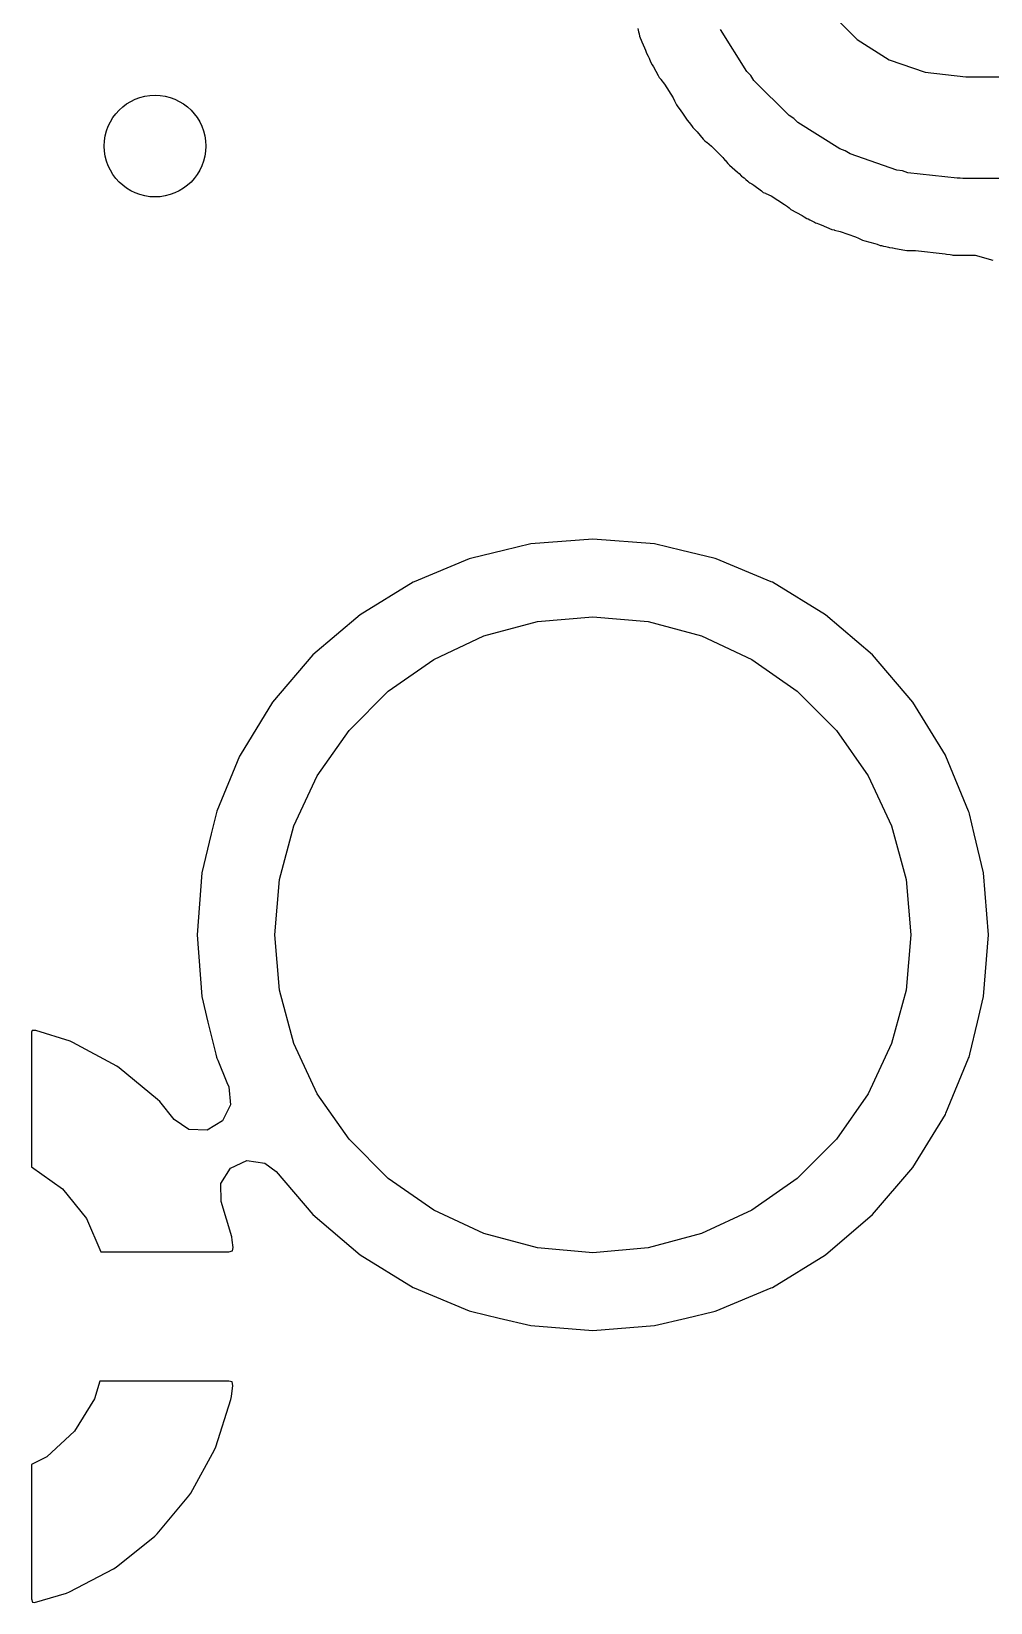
# Model space of a CAD drawing. Extents: x 3.82 to 6.18, y -5.18 to -3.22.
# Drawn here: x 5.16 to 5.3084, y -4.8518 to -4.6086 of the extents above; entities that cross this region are included whole.
import ezdxf

# ---------------------------------------------------------------- set-up
doc = ezdxf.new("R2010")
doc.units = 0
doc.header["$MEASUREMENT"] = 0
doc.layers.add('BLACK', color=7, linetype='CONTINUOUS')

msp = doc.modelspace()

# ---------------------------------------------------------------- linework, layer by layer
at = {"layer": 'BLACK', "linetype": 'CONTINUOUS'}
for p, q in [((5.28357, -4.60572), (5.28774, -4.60988)), ((5.25383, -4.60817), (5.25395, -4.60869)), ((5.25395, -4.60869), (5.25395, -4.60869)), ((5.25395, -4.60869), (5.25405, -4.60903)), ((5.25405, -4.60903), (5.25409, -4.60938)), ((5.25409, -4.60938), (5.25447, -4.61027)), ((5.27071, -4.61485), (5.26663, -4.60836)), ((5.25447, -4.61027), (5.25487, -4.6112)), ((5.25487, -4.6112), (5.255, -4.61152)), ((5.255, -4.61152), (5.25511, -4.61185)), ((5.25511, -4.61185), (5.25511, -4.61185)), ((5.25511, -4.61185), (5.25517, -4.61202)), ((5.25517, -4.61202), (5.2554, -4.61247)), ((5.28774, -4.60988), (5.29272, -4.61301)), ((5.2554, -4.61247), (5.25556, -4.61279)), ((5.25556, -4.61279), (5.2558, -4.61336)), ((5.2558, -4.61336), (5.25607, -4.61379)), ((5.25607, -4.61379), (5.25627, -4.61414)), ((5.25627, -4.61414), (5.25695, -4.61545)), ((5.29272, -4.61301), (5.29827, -4.61496)), ((5.25695, -4.61545), (5.25695, -4.61545)), ((5.25695, -4.61545), (5.25711, -4.61576)), ((5.25711, -4.61576), (5.25736, -4.61602)), ((5.25736, -4.61602), (5.2574, -4.61607)), ((5.2574, -4.61607), (5.25796, -4.61679)), ((5.25796, -4.61679), (5.25928, -4.61889)), ((5.27133, -4.61548), (5.27071, -4.61485)), ((5.2718, -4.61622), (5.27133, -4.61548)), ((5.27723, -4.62165), (5.2718, -4.61622)), ((5.29827, -4.61496), (5.30456, -4.61567)), ((5.30456, -4.61567), (5.31804, -4.61567)), ((5.25928, -4.61889), (5.25951, -4.61937)), ((5.25951, -4.61937), (5.25952, -4.61936)), ((5.25952, -4.61936), (5.25968, -4.61968)), ((5.25968, -4.61968), (5.2598, -4.62001)), ((5.2598, -4.62001), (5.26001, -4.62029)), ((5.26001, -4.62029), (5.26001, -4.62029)), ((5.26001, -4.62029), (5.26037, -4.62079)), ((5.26037, -4.62079), (5.26086, -4.62145)), ((5.26086, -4.62145), (5.26097, -4.62161)), ((5.26097, -4.62161), (5.26117, -4.6219)), ((5.27797, -4.62212), (5.27723, -4.62165)), ((5.26117, -4.6219), (5.26145, -4.62235)), ((5.26145, -4.62235), (5.26177, -4.62273)), ((5.26177, -4.62273), (5.26199, -4.62301)), ((5.26199, -4.62301), (5.26225, -4.62336)), ((5.26225, -4.62336), (5.26225, -4.62336)), ((5.26225, -4.62336), (5.26236, -4.62351)), ((5.26236, -4.62351), (5.26272, -4.62387)), ((5.26272, -4.62387), (5.26299, -4.62417)), ((5.26299, -4.62417), (5.26394, -4.62529)), ((5.27859, -4.62274), (5.27797, -4.62212)), ((5.28509, -4.62682), (5.27859, -4.62274)), ((5.26394, -4.62529), (5.26394, -4.62529)), ((5.26394, -4.62529), (5.26417, -4.62556)), ((5.26417, -4.62556), (5.26447, -4.62575)), ((5.26447, -4.62575), (5.26452, -4.6258)), ((5.26452, -4.6258), (5.26522, -4.62637)), ((5.26522, -4.62637), (5.26698, -4.62813)), ((5.26698, -4.62813), (5.26731, -4.62854)), ((5.26731, -4.62854), (5.26732, -4.62854)), ((5.26732, -4.62854), (5.26755, -4.6288)), ((5.26755, -4.6288), (5.26774, -4.6291)), ((5.28592, -4.62711), (5.28509, -4.62682)), ((5.28667, -4.62758), (5.28592, -4.62711)), ((5.29391, -4.63012), (5.28667, -4.62758)), ((5.26774, -4.6291), (5.26801, -4.62933)), ((5.26801, -4.62933), (5.26923, -4.6304)), ((5.26923, -4.6304), (5.26949, -4.63064)), ((5.26949, -4.63064), (5.26986, -4.63101)), ((5.26986, -4.63101), (5.27, -4.63112)), ((5.27, -4.63112), (5.27, -4.63112)), ((5.27, -4.63112), (5.27026, -4.63131)), ((5.27026, -4.63131), (5.27054, -4.63154)), ((5.29478, -4.63021), (5.29391, -4.63012)), ((5.29561, -4.63051), (5.29478, -4.63021)), ((5.30324, -4.63137), (5.29561, -4.63051)), ((5.30368, -4.63132), (5.30324, -4.63137)), ((5.30411, -4.63142), (5.30368, -4.63132)), ((5.31759, -4.63142), (5.30411, -4.63142)), ((5.27054, -4.63154), (5.27087, -4.63182)), ((5.27087, -4.63182), (5.27101, -4.63195)), ((5.27101, -4.63195), (5.27117, -4.63205)), ((5.27117, -4.63205), (5.27144, -4.63221)), ((5.27144, -4.63221), (5.27177, -4.63244)), ((5.27177, -4.63244), (5.27295, -4.63333)), ((5.27295, -4.63333), (5.27295, -4.63333)), ((5.27295, -4.63333), (5.27324, -4.63354)), ((5.27324, -4.63354), (5.27357, -4.63366)), ((5.27357, -4.63366), (5.27363, -4.6337)), ((5.27363, -4.6337), (5.27444, -4.6341)), ((5.27444, -4.6341), (5.27654, -4.63542)), ((5.27654, -4.63542), (5.27696, -4.63575)), ((5.27696, -4.63575), (5.27696, -4.63574)), ((5.27696, -4.63574), (5.27725, -4.63595)), ((5.27725, -4.63595), (5.2775, -4.6362)), ((5.2775, -4.6362), (5.27925, -4.63714)), ((5.27925, -4.63714), (5.27955, -4.63731)), ((5.27955, -4.63731), (5.27999, -4.63759)), ((5.27999, -4.63759), (5.28016, -4.63766)), ((5.28016, -4.63766), (5.28016, -4.63766)), ((5.28016, -4.63766), (5.28045, -4.6378)), ((5.28045, -4.6378), (5.28077, -4.63795)), ((5.28077, -4.63795), (5.28115, -4.63816)), ((5.28115, -4.63816), (5.28115, -4.63816)), ((5.28115, -4.63816), (5.28132, -4.63825)), ((5.28132, -4.63825), (5.2815, -4.63831)), ((5.2815, -4.63831), (5.2815, -4.63831)), ((5.2815, -4.63831), (5.2818, -4.63841)), ((5.2818, -4.63841), (5.28218, -4.63856)), ((5.28218, -4.63856), (5.28385, -4.63931)), ((5.28385, -4.63931), (5.2842, -4.63935)), ((5.2842, -4.63935), (5.28426, -4.63937)), ((5.28426, -4.63937), (5.28514, -4.63958)), ((5.28514, -4.63958), (5.28749, -4.6404)), ((5.28749, -4.6404), (5.28797, -4.64063)), ((5.28797, -4.64063), (5.28797, -4.64062)), ((5.28797, -4.64062), (5.28829, -4.64076)), ((5.28829, -4.64076), (5.28859, -4.64095)), ((5.28859, -4.64095), (5.28894, -4.64104)), ((5.28894, -4.64104), (5.28894, -4.64104)), ((5.28894, -4.64104), (5.28973, -4.64126)), ((5.28973, -4.64126), (5.29051, -4.64147)), ((5.29051, -4.64147), (5.29084, -4.64158)), ((5.29084, -4.64158), (5.29134, -4.64175)), ((5.29134, -4.64175), (5.29151, -4.64178)), ((5.29151, -4.64178), (5.29151, -4.64178)), ((5.29151, -4.64178), (5.29183, -4.64185)), ((5.29183, -4.64185), (5.29218, -4.64193)), ((5.29218, -4.64193), (5.29259, -4.64204)), ((5.29259, -4.64204), (5.29259, -4.64204)), ((5.29259, -4.64204), (5.29278, -4.64209)), ((5.29278, -4.64209), (5.29325, -4.64215)), ((5.29325, -4.64215), (5.29328, -4.64215)), ((5.29328, -4.64215), (5.29368, -4.64221)), ((5.29368, -4.64221), (5.29513, -4.6425)), ((5.29513, -4.6425), (5.29513, -4.6425)), ((5.29513, -4.6425), (5.29547, -4.64256)), ((5.29547, -4.64256), (5.29582, -4.64253)), ((5.29582, -4.64253), (5.29589, -4.64254)), ((5.29589, -4.64254), (5.2968, -4.64255)), ((5.2968, -4.64255), (5.30136, -4.64306)), ((5.30136, -4.64306), (5.30157, -4.64309)), ((5.30157, -4.64309), (5.30217, -4.64318)), ((5.30217, -4.64318), (5.3024, -4.64322)), ((5.3024, -4.64322), (5.3024, -4.64322)), ((5.3024, -4.64322), (5.30259, -4.64325)), ((5.30259, -4.64325), (5.30278, -4.64325)), ((5.30278, -4.64325), (5.30289, -4.64325)), ((5.30289, -4.64325), (5.30297, -4.64326)), ((5.30297, -4.64326), (5.30297, -4.64325)), ((5.30297, -4.64325), (5.30315, -4.64326)), ((5.30315, -4.64326), (5.30332, -4.64328)), ((5.30332, -4.64328), (5.30439, -4.64325)), ((5.30439, -4.64325), (5.30454, -4.64325)), ((5.30454, -4.64325), (5.30604, -4.64325)), ((5.30604, -4.64325), (5.30873, -4.64403)), ((5.24685, -4.68719), (5.23727, -4.68795)), ((5.25643, -4.68795), (5.24685, -4.68719)), ((5.23306, -4.68896), (5.22812, -4.69014)), ((5.23727, -4.68795), (5.23306, -4.68896)), ((5.26065, -4.68896), (5.25643, -4.68795)), ((5.26558, -4.69014), (5.26065, -4.68896)), ((5.22775, -4.69026), (5.21923, -4.69379)), ((5.22793, -4.69019), (5.22775, -4.69026)), ((5.22775, -4.69026), (5.22775, -4.69026)), ((5.22812, -4.69014), (5.22793, -4.69019)), ((5.22812, -4.69014), (5.22812, -4.69014)), ((5.26577, -4.69019), (5.26558, -4.69014)), ((5.26558, -4.69014), (5.26558, -4.69014)), ((5.26595, -4.69026), (5.26577, -4.69019)), ((5.27447, -4.69379), (5.26595, -4.69026)), ((5.26595, -4.69026), (5.26595, -4.69026)), ((5.21905, -4.69387), (5.21086, -4.69889)), ((5.21923, -4.69379), (5.21905, -4.69387)), ((5.21923, -4.69379), (5.21923, -4.69379)), ((5.27465, -4.69387), (5.27447, -4.69379)), ((5.27447, -4.69379), (5.27447, -4.69379)), ((5.28284, -4.69889), (5.27465, -4.69387)), ((5.21086, -4.69889), (5.20355, -4.70513)), ((5.2383, -4.69996), (5.24685, -4.69921)), ((5.24685, -4.69921), (5.2554, -4.69996)), ((5.29015, -4.70513), (5.28284, -4.69889)), ((5.23002, -4.70218), (5.2383, -4.69996)), ((5.2554, -4.69996), (5.26368, -4.70218)), ((5.22224, -4.70581), (5.23002, -4.70218)), ((5.26368, -4.70218), (5.27146, -4.70581)), ((5.20355, -4.70513), (5.19731, -4.71243)), ((5.21522, -4.71073), (5.22224, -4.70581)), ((5.27146, -4.70581), (5.27848, -4.71073)), ((5.29639, -4.71243), (5.29015, -4.70513)), ((5.20915, -4.71679), (5.21522, -4.71073)), ((5.27848, -4.71073), (5.28455, -4.71679)), ((5.19731, -4.71243), (5.19229, -4.72063)), ((5.30141, -4.72063), (5.29639, -4.71243)), ((5.20423, -4.72382), (5.20915, -4.71679)), ((5.28455, -4.71679), (5.28947, -4.72382)), ((5.19222, -4.72081), (5.18869, -4.72932)), ((5.19229, -4.72063), (5.19222, -4.72081)), ((5.19222, -4.72081), (5.19222, -4.72081)), ((5.30148, -4.72081), (5.30141, -4.72063)), ((5.30501, -4.72932), (5.30148, -4.72081)), ((5.30148, -4.72081), (5.30148, -4.72081)), ((5.20061, -4.73159), (5.20423, -4.72382)), ((5.28947, -4.72382), (5.2931, -4.73159)), ((5.18857, -4.72969), (5.18782, -4.73282)), ((5.18862, -4.7295), (5.18857, -4.72969)), ((5.18857, -4.72969), (5.18857, -4.72969)), ((5.18869, -4.72932), (5.18862, -4.7295)), ((5.18869, -4.72932), (5.18869, -4.72932)), ((5.30509, -4.7295), (5.30501, -4.72932)), ((5.30501, -4.72932), (5.30501, -4.72932)), ((5.30513, -4.72969), (5.30509, -4.7295)), ((5.30588, -4.73282), (5.30513, -4.72969)), ((5.30513, -4.72969), (5.30513, -4.72969)), ((5.18782, -4.73282), (5.18637, -4.73885)), ((5.19839, -4.73988), (5.20061, -4.73159)), ((5.2931, -4.73159), (5.29532, -4.73988)), ((5.30733, -4.73885), (5.30588, -4.73282)), ((5.18637, -4.73885), (5.18562, -4.74843)), ((5.19764, -4.74843), (5.19839, -4.73988)), ((5.29532, -4.73988), (5.29606, -4.74843)), ((5.30808, -4.74843), (5.30733, -4.73885)), ((5.18562, -4.74843), (5.18637, -4.758)), ((5.19839, -4.75697), (5.19764, -4.74843)), ((5.29606, -4.74843), (5.29532, -4.75697)), ((5.30733, -4.758), (5.30808, -4.74843)), ((5.20061, -4.76526), (5.19839, -4.75697)), ((5.29532, -4.75697), (5.2931, -4.76526)), ((5.18637, -4.758), (5.18732, -4.76196)), ((5.30638, -4.76196), (5.30733, -4.758)), ((5.18732, -4.76196), (5.18851, -4.76689)), ((5.30519, -4.76689), (5.30638, -4.76196)), ((5.16013, -4.76324), (5.16, -4.7635)), ((5.16, -4.7635), (5.16, -4.78434)), ((5.16068, -4.76324), (5.16013, -4.76324)), ((5.16599, -4.76489), (5.16068, -4.76324)), ((5.16643, -4.76507), (5.16599, -4.76489)), ((5.17319, -4.76873), (5.16643, -4.76507)), ((5.18851, -4.76689), (5.18862, -4.76735)), ((5.18862, -4.76735), (5.18869, -4.76753)), ((5.18869, -4.76753), (5.18869, -4.76753)), ((5.18869, -4.76753), (5.18882, -4.76785)), ((5.20423, -4.77303), (5.20061, -4.76526)), ((5.2931, -4.76526), (5.28947, -4.77303)), ((5.30148, -4.77604), (5.30501, -4.76753)), ((5.30501, -4.76753), (5.30509, -4.76735)), ((5.30501, -4.76753), (5.30501, -4.76753)), ((5.30509, -4.76735), (5.30519, -4.76689)), ((5.17359, -4.769), (5.17319, -4.76873)), ((5.17951, -4.7739), (5.17359, -4.769)), ((5.18882, -4.76785), (5.19025, -4.77128)), ((5.19025, -4.77128), (5.19053, -4.77196)), ((5.19053, -4.77196), (5.19082, -4.77474)), ((5.17985, -4.77424), (5.17951, -4.7739)), ((5.1821, -4.77699), (5.17985, -4.77424)), ((5.19082, -4.77474), (5.18957, -4.77724)), ((5.20915, -4.78006), (5.20423, -4.77303)), ((5.28947, -4.77303), (5.28455, -4.78006)), ((5.18438, -4.77856), (5.1821, -4.77699)), ((5.18957, -4.77724), (5.18717, -4.77866)), ((5.29639, -4.78442), (5.30141, -4.77622)), ((5.30141, -4.77622), (5.30148, -4.77604)), ((5.18717, -4.77866), (5.18438, -4.77856)), ((5.21522, -4.78612), (5.20915, -4.78006)), ((5.28455, -4.78006), (5.27848, -4.78612)), ((5.16, -4.78434), (5.16003, -4.78435)), ((5.16003, -4.78435), (5.16482, -4.78776)), ((5.18931, -4.78691), (5.19081, -4.78455)), ((5.19081, -4.78455), (5.19334, -4.78337)), ((5.19334, -4.78337), (5.19611, -4.78375)), ((5.19611, -4.78375), (5.19786, -4.78505)), ((5.29015, -4.79172), (5.29639, -4.78442)), ((5.18934, -4.78971), (5.18931, -4.78691)), ((5.19786, -4.78505), (5.20355, -4.79172)), ((5.22224, -4.79104), (5.21522, -4.78612)), ((5.27848, -4.78612), (5.27146, -4.79104)), ((5.16482, -4.78776), (5.16852, -4.79233)), ((5.19099, -4.79518), (5.18934, -4.78971)), ((5.20355, -4.79172), (5.21086, -4.79796)), ((5.23002, -4.79467), (5.22224, -4.79104)), ((5.27146, -4.79104), (5.26368, -4.79467)), ((5.28284, -4.79796), (5.29015, -4.79172)), ((5.16852, -4.79233), (5.17075, -4.79748)), ((5.19108, -4.79566), (5.19099, -4.79518)), ((5.1912, -4.79683), (5.19108, -4.79566)), ((5.2383, -4.79689), (5.23002, -4.79467)), ((5.26368, -4.79467), (5.2554, -4.79689)), ((5.17075, -4.79748), (5.19055, -4.79748)), ((5.19055, -4.79748), (5.19112, -4.79731)), ((5.19112, -4.79731), (5.1912, -4.79683)), ((5.21086, -4.79796), (5.21905, -4.80298)), ((5.24685, -4.79764), (5.2383, -4.79689)), ((5.2554, -4.79689), (5.24685, -4.79764)), ((5.27465, -4.80298), (5.28284, -4.79796)), ((5.21905, -4.80298), (5.21923, -4.80306)), ((5.21923, -4.80306), (5.21923, -4.80306)), ((5.21923, -4.80306), (5.22775, -4.80659)), ((5.26595, -4.80659), (5.27447, -4.80306)), ((5.27447, -4.80306), (5.27465, -4.80298)), ((5.27447, -4.80306), (5.27447, -4.80306)), ((5.22775, -4.80659), (5.22775, -4.80659)), ((5.22775, -4.80659), (5.22793, -4.80666)), ((5.22793, -4.80666), (5.22812, -4.80671)), ((5.22812, -4.80671), (5.22812, -4.80671)), ((5.22812, -4.80671), (5.23239, -4.80773)), ((5.23239, -4.80773), (5.23727, -4.8089)), ((5.23727, -4.8089), (5.24685, -4.80966)), ((5.24685, -4.80966), (5.25643, -4.8089)), ((5.25643, -4.8089), (5.26131, -4.80773)), ((5.26131, -4.80773), (5.26558, -4.80671)), ((5.26558, -4.80671), (5.26577, -4.80666)), ((5.26558, -4.80671), (5.26558, -4.80671)), ((5.26577, -4.80666), (5.26595, -4.80659)), ((5.26595, -4.80659), (5.26595, -4.80659)), ((5.17058, -4.81748), (5.16978, -4.82022)), ((5.19056, -4.81748), (5.17058, -4.81748)), ((5.19106, -4.81762), (5.19056, -4.81748)), ((5.19097, -4.81988), (5.19116, -4.81819)), ((5.19116, -4.81819), (5.19106, -4.81762)), ((5.16978, -4.82022), (5.16668, -4.82522)), ((5.18854, -4.82767), (5.19087, -4.82035)), ((5.19087, -4.82035), (5.19097, -4.81988)), ((5.16668, -4.82522), (5.16236, -4.8292)), ((5.18465, -4.83485), (5.18835, -4.82812)), ((5.18835, -4.82812), (5.18854, -4.82767)), ((5.16236, -4.8292), (5.16, -4.8304)), ((5.16, -4.8304), (5.16, -4.85118)), ((5.17944, -4.84114), (5.18438, -4.83525)), ((5.18438, -4.83525), (5.18465, -4.83485)), ((5.17311, -4.84629), (5.1791, -4.84147)), ((5.1791, -4.84147), (5.17944, -4.84114)), ((5.16589, -4.85011), (5.1727, -4.84655)), ((5.1727, -4.84655), (5.17311, -4.84629)), ((5.16545, -4.85029), (5.16589, -4.85011)), ((5.16, -4.85118), (5.16016, -4.85172)), ((5.16016, -4.85172), (5.16046, -4.85176)), ((5.16046, -4.85176), (5.16545, -4.85029))]:
    msp.add_line(p, q, dxfattribs=at)
at = {"layer": 'BLACK'}
msp.add_circle((5.17913, -4.62638), 0.00787, dxfattribs=at)

doc.saveas('drawing.dxf')
